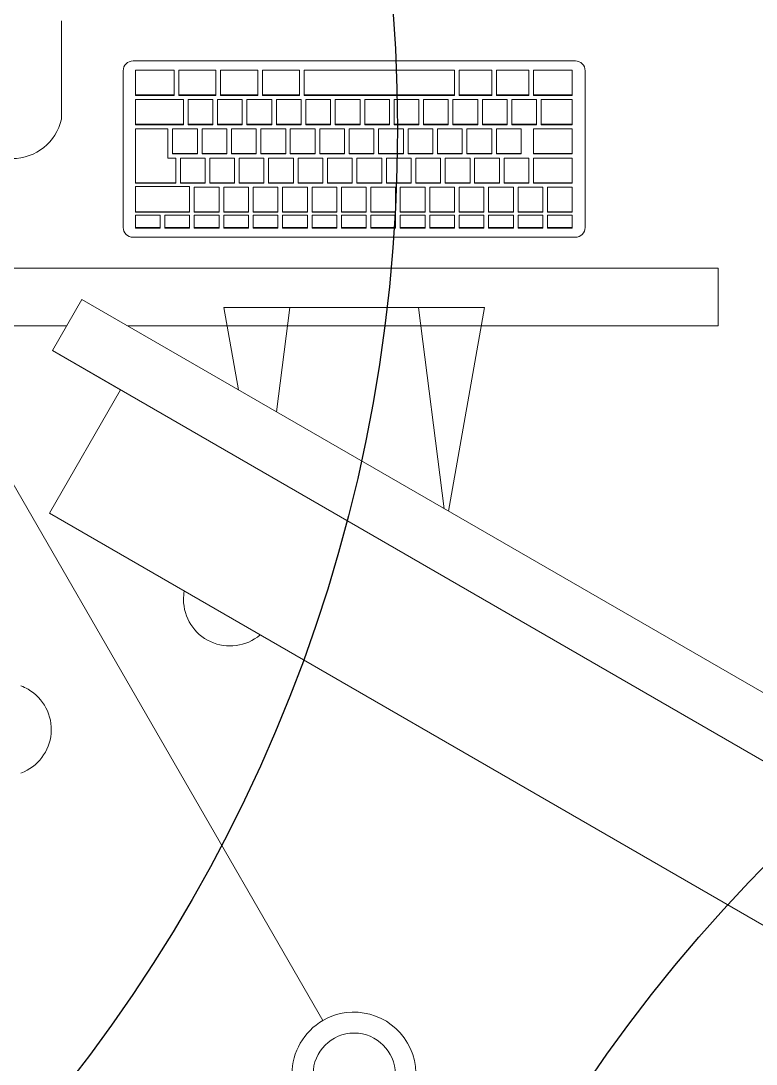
# Model space of a CAD drawing. Header units: millimetres. Extents: x 155920 to 295199, y -4084 to 97293.
# Drawn here: x 185353 to 185828, y 20728 to 21402 of the extents above; entities that cross this region are included whole.
import ezdxf

# ---------------------------------------------------------------- set-up
doc = ezdxf.new("R2010")
doc.units = ezdxf.units.MM
doc.header["$MEASUREMENT"] = 0
for name, color, linetype, lineweight in [('A-GENM', 8, 'CONTINUOUS', 9), ('E-ELEC-EQPM', 8, 'CONTINUOUS', 9), ('I-FURN', 8, 'CONTINUOUS', 9)]:
    doc.layers.add(name, color=color, linetype=linetype, lineweight=lineweight)
doc.layers.add('Social Distancing', color=7, linetype='CONTINUOUS')

msp = doc.modelspace()

# ---------------------------------------------------------------- linework, layer by layer
at = {"layer": 'A-GENM'}
for p, q in [((185379.25, 21338.02), (185379.25, 21401.52)), ((185711.01, 21375.64), (185425.47, 21375.64)), ((185419.12, 21369.29), (185419.12, 21268.12)), ((185452.01, 21369.65), (185427.01, 21369.65)), ((185427.01, 21369.65), (185427.01, 21353.71)), ((185452.01, 21353.71), (185452.01, 21369.65)), ((185479.01, 21369.65), (185455.01, 21369.65)), ((185455.01, 21369.65), (185455.01, 21353.71)), ((185479.01, 21353.71), (185479.01, 21369.65)), ((185506.01, 21369.65), (185482.01, 21369.65)), ((185482.01, 21369.65), (185482.01, 21353.71)), ((185506.01, 21353.71), (185506.01, 21369.65)), ((185533.01, 21369.65), (185509.01, 21369.65)), ((185509.01, 21369.65), (185509.01, 21353.71)), ((185533.01, 21353.71), (185533.01, 21369.65)), ((185536.01, 21369.65), (185536.01, 21353.71)), ((185633.01, 21369.65), (185536.01, 21369.65)), ((185633.01, 21353.71), (185633.01, 21369.65)), ((185636.01, 21369.65), (185636.01, 21353.71)), ((185657.01, 21369.65), (185636.01, 21369.65)), ((185657.01, 21353.71), (185657.01, 21369.65)), ((185660.01, 21369.65), (185660.01, 21353.71)), ((185681.01, 21369.65), (185660.01, 21369.65)), ((185681.01, 21353.71), (185681.01, 21369.65)), ((185684.01, 21369.65), (185684.01, 21353.71)), ((185709.01, 21369.65), (185684.01, 21369.65)), ((185709.01, 21353.71), (185709.01, 21369.65)), ((185717.36, 21268.12), (185717.36, 21369.29)), ((185427.01, 21353.71), (185452.01, 21353.71)), ((185427.01, 21353.43), (185427.01, 21353.71)), ((185452.01, 21353.43), (185427.01, 21353.43)), ((185452.01, 21353.43), (185452.01, 21353.71)), ((185455.01, 21353.71), (185479.01, 21353.71)), ((185455.01, 21353.43), (185455.01, 21353.71)), ((185479.01, 21353.43), (185455.01, 21353.43)), ((185479.01, 21353.43), (185479.01, 21353.71)), ((185482.01, 21353.71), (185506.01, 21353.71)), ((185482.01, 21353.43), (185482.01, 21353.71)), ((185506.01, 21353.43), (185482.01, 21353.43)), ((185506.01, 21353.43), (185506.01, 21353.71)), ((185509.01, 21353.71), (185533.01, 21353.71)), ((185509.01, 21353.43), (185509.01, 21353.71)), ((185533.01, 21353.43), (185509.01, 21353.43)), ((185533.01, 21353.43), (185533.01, 21353.71)), ((185536.01, 21353.71), (185633.01, 21353.71)), ((185536.01, 21353.43), (185536.01, 21353.71)), ((185633.01, 21353.43), (185536.01, 21353.43)), ((185633.01, 21353.43), (185633.01, 21353.71)), ((185636.01, 21353.71), (185657.01, 21353.71)), ((185636.01, 21353.43), (185636.01, 21353.71)), ((185657.01, 21353.43), (185636.01, 21353.43)), ((185657.01, 21353.43), (185657.01, 21353.71)), ((185660.01, 21353.71), (185681.01, 21353.71)), ((185660.01, 21353.43), (185660.01, 21353.71)), ((185681.01, 21353.43), (185660.01, 21353.43)), ((185681.01, 21353.43), (185681.01, 21353.71)), ((185684.01, 21353.71), (185709.01, 21353.71)), ((185684.01, 21353.43), (185684.01, 21353.71)), ((185709.01, 21353.43), (185684.01, 21353.43)), ((185709.01, 21353.43), (185709.01, 21353.71)), ((185427.01, 21350.74), (185427.01, 21334.78)), ((185458.01, 21350.74), (185427.01, 21350.74)), ((185458.01, 21334.78), (185458.01, 21350.74)), ((185461.01, 21350.74), (185461.01, 21334.78)), ((185477.01, 21350.74), (185461.01, 21350.74)), ((185477.01, 21334.78), (185477.01, 21350.74)), ((185480.01, 21350.74), (185480.01, 21334.78)), ((185496.01, 21350.74), (185480.01, 21350.74)), ((185496.01, 21334.78), (185496.01, 21350.74)), ((185499.01, 21350.74), (185499.01, 21334.78)), ((185515.01, 21350.74), (185499.01, 21350.74)), ((185515.01, 21334.78), (185515.01, 21350.74)), ((185518.01, 21350.74), (185518.01, 21334.78)), ((185534.01, 21350.74), (185518.01, 21350.74)), ((185534.01, 21334.78), (185534.01, 21350.74)), ((185537.01, 21350.74), (185537.01, 21334.78)), ((185553.01, 21350.74), (185537.01, 21350.74)), ((185553.01, 21334.78), (185553.01, 21350.74)), ((185556.01, 21350.74), (185556.01, 21334.78)), ((185572.01, 21350.74), (185556.01, 21350.74)), ((185572.01, 21334.78), (185572.01, 21350.74)), ((185575.01, 21350.74), (185575.01, 21334.78)), ((185591.01, 21350.74), (185575.01, 21350.74)), ((185591.01, 21334.78), (185591.01, 21350.74)), ((185594.01, 21350.74), (185594.01, 21334.78)), ((185610.01, 21350.74), (185594.01, 21350.74)), ((185610.01, 21334.78), (185610.01, 21350.74)), ((185613.01, 21350.74), (185613.01, 21334.78)), ((185629.01, 21350.74), (185613.01, 21350.74)), ((185629.01, 21334.78), (185629.01, 21350.74)), ((185632.01, 21350.74), (185632.01, 21334.78)), ((185648.01, 21350.74), (185632.01, 21350.74)), ((185648.01, 21334.78), (185648.01, 21350.74)), ((185651.01, 21350.74), (185651.01, 21334.78)), ((185667.01, 21350.74), (185651.01, 21350.74)), ((185667.01, 21334.78), (185667.01, 21350.74)), ((185670.01, 21350.74), (185670.01, 21334.78)), ((185686.01, 21350.74), (185670.01, 21350.74)), ((185686.01, 21334.78), (185686.01, 21350.74)), ((185689.01, 21350.72), (185689.01, 21334.78)), ((185709.01, 21350.72), (185689.01, 21350.72)), ((185709.01, 21334.78), (185709.01, 21350.72)), ((185427.01, 21334.78), (185458.01, 21334.78)), ((185427.01, 21334.5), (185427.01, 21334.78)), ((185458.01, 21334.5), (185427.01, 21334.5)), ((185448.01, 21331.81), (185427.01, 21331.81)), ((185427.01, 21331.81), (185427.01, 21296.93)), ((185448.01, 21312.89), (185448.01, 21331.81)), ((185451.01, 21331.81), (185451.01, 21315.85)), ((185467.01, 21331.81), (185451.01, 21331.81)), ((185458.01, 21334.5), (185458.01, 21334.78)), ((185461.01, 21334.78), (185477.01, 21334.78)), ((185461.01, 21334.5), (185461.01, 21334.78)), ((185477.01, 21334.5), (185461.01, 21334.5)), ((185467.01, 21315.85), (185467.01, 21331.81)), ((185470.01, 21331.81), (185470.01, 21315.85)), ((185486.01, 21331.81), (185470.01, 21331.81)), ((185477.01, 21334.5), (185477.01, 21334.78)), ((185480.01, 21334.78), (185496.01, 21334.78)), ((185480.01, 21334.5), (185480.01, 21334.78)), ((185496.01, 21334.5), (185480.01, 21334.5)), ((185486.01, 21315.85), (185486.01, 21331.81)), ((185489.01, 21331.81), (185489.01, 21315.85)), ((185505.01, 21331.81), (185489.01, 21331.81)), ((185496.01, 21334.5), (185496.01, 21334.78)), ((185499.01, 21334.78), (185515.01, 21334.78)), ((185499.01, 21334.5), (185499.01, 21334.78)), ((185515.01, 21334.5), (185499.01, 21334.5)), ((185505.01, 21315.85), (185505.01, 21331.81)), ((185508.01, 21331.81), (185508.01, 21315.85)), ((185524.01, 21331.81), (185508.01, 21331.81)), ((185515.01, 21334.5), (185515.01, 21334.78)), ((185518.01, 21334.78), (185534.01, 21334.78)), ((185518.01, 21334.5), (185518.01, 21334.78)), ((185534.01, 21334.5), (185518.01, 21334.5)), ((185524.01, 21315.85), (185524.01, 21331.81)), ((185527.01, 21331.81), (185527.01, 21315.85)), ((185543.01, 21331.81), (185527.01, 21331.81)), ((185534.01, 21334.5), (185534.01, 21334.78)), ((185537.01, 21334.78), (185553.01, 21334.78)), ((185537.01, 21334.5), (185537.01, 21334.78)), ((185553.01, 21334.5), (185537.01, 21334.5)), ((185543.01, 21315.85), (185543.01, 21331.81)), ((185546.01, 21331.81), (185546.01, 21315.85)), ((185562.01, 21331.81), (185546.01, 21331.81)), ((185553.01, 21334.5), (185553.01, 21334.78)), ((185556.01, 21334.78), (185572.01, 21334.78)), ((185556.01, 21334.5), (185556.01, 21334.78)), ((185572.01, 21334.5), (185556.01, 21334.5)), ((185562.01, 21315.85), (185562.01, 21331.81)), ((185565.01, 21331.81), (185565.01, 21315.85)), ((185581.01, 21331.81), (185565.01, 21331.81)), ((185572.01, 21334.5), (185572.01, 21334.78)), ((185575.01, 21334.78), (185591.01, 21334.78)), ((185575.01, 21334.5), (185575.01, 21334.78)), ((185591.01, 21334.5), (185575.01, 21334.5)), ((185581.01, 21315.85), (185581.01, 21331.81)), ((185584.01, 21331.81), (185584.01, 21315.85)), ((185600.01, 21331.81), (185584.01, 21331.81)), ((185591.01, 21334.5), (185591.01, 21334.78)), ((185594.01, 21334.78), (185610.01, 21334.78)), ((185594.01, 21334.5), (185594.01, 21334.78)), ((185610.01, 21334.5), (185594.01, 21334.5)), ((185600.01, 21315.85), (185600.01, 21331.81)), ((185603.01, 21331.81), (185603.01, 21315.85)), ((185619.01, 21331.81), (185603.01, 21331.81)), ((185610.01, 21334.5), (185610.01, 21334.78)), ((185613.01, 21334.78), (185629.01, 21334.78)), ((185613.01, 21334.5), (185613.01, 21334.78)), ((185629.01, 21334.5), (185613.01, 21334.5)), ((185619.01, 21315.85), (185619.01, 21331.81)), ((185622.01, 21331.81), (185622.01, 21315.85)), ((185638.01, 21331.81), (185622.01, 21331.81)), ((185629.01, 21334.5), (185629.01, 21334.78)), ((185632.01, 21334.78), (185648.01, 21334.78)), ((185632.01, 21334.5), (185632.01, 21334.78)), ((185648.01, 21334.5), (185632.01, 21334.5)), ((185638.01, 21315.85), (185638.01, 21331.81)), ((185641.01, 21331.81), (185641.01, 21315.85)), ((185657.01, 21331.81), (185641.01, 21331.81)), ((185648.01, 21334.5), (185648.01, 21334.78)), ((185651.01, 21334.78), (185667.01, 21334.78)), ((185651.01, 21334.5), (185651.01, 21334.78)), ((185667.01, 21334.5), (185651.01, 21334.5)), ((185657.01, 21315.85), (185657.01, 21331.81)), ((185660.01, 21331.81), (185660.01, 21315.85)), ((185676.01, 21331.81), (185660.01, 21331.81)), ((185667.01, 21334.5), (185667.01, 21334.78)), ((185670.01, 21334.78), (185686.01, 21334.78)), ((185670.01, 21334.5), (185670.01, 21334.78)), ((185686.01, 21334.5), (185670.01, 21334.5)), ((185676.01, 21315.85), (185676.01, 21331.81)), ((185684.01, 21331.79), (185684.01, 21315.85)), ((185709.01, 21331.79), (185684.01, 21331.79)), ((185686.01, 21334.5), (185686.01, 21334.78)), ((185689.01, 21334.78), (185709.01, 21334.78)), ((185689.01, 21334.5), (185689.01, 21334.78)), ((185709.01, 21334.5), (185689.01, 21334.5)), ((185709.01, 21334.5), (185709.01, 21334.78)), ((185709.01, 21315.85), (185709.01, 21331.79)), ((185453.01, 21312.89), (185448.01, 21312.89)), ((185451.01, 21315.85), (185467.01, 21315.85)), ((185451.01, 21315.58), (185451.01, 21315.85)), ((185467.01, 21315.58), (185451.01, 21315.58)), ((185453.01, 21296.93), (185453.01, 21312.89)), ((185456.01, 21312.89), (185456.01, 21296.93)), ((185472.01, 21312.89), (185456.01, 21312.89)), ((185467.01, 21315.58), (185467.01, 21315.85)), ((185470.01, 21315.85), (185486.01, 21315.85)), ((185470.01, 21315.58), (185470.01, 21315.85)), ((185486.01, 21315.58), (185470.01, 21315.58)), ((185472.01, 21296.93), (185472.01, 21312.89)), ((185475.01, 21312.89), (185475.01, 21296.93)), ((185491.01, 21312.89), (185475.01, 21312.89)), ((185486.01, 21315.58), (185486.01, 21315.85)), ((185489.01, 21315.85), (185505.01, 21315.85)), ((185489.01, 21315.58), (185489.01, 21315.85)), ((185505.01, 21315.58), (185489.01, 21315.58)), ((185491.01, 21296.93), (185491.01, 21312.89)), ((185494.01, 21312.89), (185494.01, 21296.93)), ((185510.01, 21312.89), (185494.01, 21312.89)), ((185505.01, 21315.58), (185505.01, 21315.85)), ((185508.01, 21315.85), (185524.01, 21315.85)), ((185508.01, 21315.58), (185508.01, 21315.85)), ((185524.01, 21315.58), (185508.01, 21315.58)), ((185510.01, 21296.93), (185510.01, 21312.89)), ((185513.01, 21312.89), (185513.01, 21296.93)), ((185529.01, 21312.89), (185513.01, 21312.89)), ((185524.01, 21315.58), (185524.01, 21315.85)), ((185527.01, 21315.85), (185543.01, 21315.85)), ((185527.01, 21315.58), (185527.01, 21315.85)), ((185543.01, 21315.58), (185527.01, 21315.58)), ((185529.01, 21296.93), (185529.01, 21312.89)), ((185532.01, 21312.89), (185532.01, 21296.93)), ((185548.01, 21312.89), (185532.01, 21312.89)), ((185543.01, 21315.58), (185543.01, 21315.85)), ((185546.01, 21315.85), (185562.01, 21315.85)), ((185546.01, 21315.58), (185546.01, 21315.85)), ((185562.01, 21315.58), (185546.01, 21315.58)), ((185548.01, 21296.93), (185548.01, 21312.89)), ((185551.01, 21312.89), (185551.01, 21296.93)), ((185567.01, 21312.89), (185551.01, 21312.89)), ((185562.01, 21315.58), (185562.01, 21315.85)), ((185565.01, 21315.85), (185581.01, 21315.85)), ((185565.01, 21315.58), (185565.01, 21315.85)), ((185581.01, 21315.58), (185565.01, 21315.58)), ((185567.01, 21296.93), (185567.01, 21312.89)), ((185570.01, 21312.89), (185570.01, 21296.93)), ((185586.01, 21312.89), (185570.01, 21312.89)), ((185581.01, 21315.58), (185581.01, 21315.85)), ((185584.01, 21315.85), (185600.01, 21315.85)), ((185584.01, 21315.58), (185584.01, 21315.85)), ((185600.01, 21315.58), (185584.01, 21315.58)), ((185586.01, 21296.93), (185586.01, 21312.89)), ((185589.01, 21312.89), (185589.01, 21296.93)), ((185605.01, 21312.89), (185589.01, 21312.89)), ((185600.01, 21315.58), (185600.01, 21315.85)), ((185603.01, 21315.85), (185619.01, 21315.85)), ((185603.01, 21315.58), (185603.01, 21315.85)), ((185619.01, 21315.58), (185603.01, 21315.58)), ((185605.01, 21296.93), (185605.01, 21312.89)), ((185608.01, 21312.89), (185608.01, 21296.93)), ((185624.01, 21312.89), (185608.01, 21312.89)), ((185619.01, 21315.58), (185619.01, 21315.85)), ((185622.01, 21315.85), (185638.01, 21315.85)), ((185622.01, 21315.58), (185622.01, 21315.85)), ((185638.01, 21315.58), (185622.01, 21315.58)), ((185624.01, 21296.93), (185624.01, 21312.89)), ((185627.01, 21312.89), (185627.01, 21296.93)), ((185643.01, 21312.89), (185627.01, 21312.89)), ((185638.01, 21315.58), (185638.01, 21315.85)), ((185641.01, 21315.85), (185657.01, 21315.85)), ((185641.01, 21315.58), (185641.01, 21315.85)), ((185657.01, 21315.58), (185641.01, 21315.58)), ((185643.01, 21296.93), (185643.01, 21312.89)), ((185646.01, 21312.89), (185646.01, 21296.93)), ((185662.01, 21312.89), (185646.01, 21312.89)), ((185657.01, 21315.58), (185657.01, 21315.85)), ((185660.01, 21315.85), (185676.01, 21315.85)), ((185660.01, 21315.58), (185660.01, 21315.85)), ((185676.01, 21315.58), (185660.01, 21315.58)), ((185662.01, 21296.93), (185662.01, 21312.89)), ((185665.01, 21312.89), (185665.01, 21296.93)), ((185681.01, 21312.89), (185665.01, 21312.89)), ((185676.01, 21315.58), (185676.01, 21315.85)), ((185681.01, 21296.93), (185681.01, 21312.89)), ((185684.01, 21315.85), (185709.01, 21315.85)), ((185684.01, 21315.58), (185684.01, 21315.85)), ((185709.01, 21315.58), (185684.01, 21315.58)), ((185684.01, 21312.86), (185684.01, 21296.93)), ((185709.01, 21312.86), (185684.01, 21312.86)), ((185709.01, 21315.58), (185709.01, 21315.85)), ((185709.01, 21296.93), (185709.01, 21312.86)), ((185427.01, 21296.93), (185453.01, 21296.93)), ((185427.01, 21296.65), (185427.01, 21296.93)), ((185453.01, 21296.65), (185427.01, 21296.65)), ((185462.01, 21294.51), (185427.01, 21294.51)), ((185427.01, 21294.51), (185427.01, 21278.27)), ((185453.01, 21296.65), (185453.01, 21296.93)), ((185456.01, 21296.93), (185472.01, 21296.93)), ((185456.01, 21296.65), (185456.01, 21296.93)), ((185472.01, 21296.65), (185456.01, 21296.65)), ((185462.01, 21278.27), (185462.01, 21294.51)), ((185465.01, 21294.24), (185465.01, 21278.27)), ((185481.01, 21294.24), (185465.01, 21294.24)), ((185472.01, 21296.65), (185472.01, 21296.93)), ((185475.01, 21296.93), (185491.01, 21296.93)), ((185475.01, 21296.65), (185475.01, 21296.93)), ((185491.01, 21296.65), (185475.01, 21296.65)), ((185481.01, 21278.27), (185481.01, 21294.24)), ((185484.01, 21294.24), (185484.01, 21278.27)), ((185500.01, 21294.24), (185484.01, 21294.24)), ((185491.01, 21296.65), (185491.01, 21296.93)), ((185494.01, 21296.93), (185510.01, 21296.93)), ((185494.01, 21296.65), (185494.01, 21296.93)), ((185510.01, 21296.65), (185494.01, 21296.65)), ((185500.01, 21278.27), (185500.01, 21294.24)), ((185503.01, 21294.24), (185503.01, 21278.27)), ((185519.01, 21294.24), (185503.01, 21294.24)), ((185510.01, 21296.65), (185510.01, 21296.93)), ((185513.01, 21296.93), (185529.01, 21296.93)), ((185513.01, 21296.65), (185513.01, 21296.93)), ((185529.01, 21296.65), (185513.01, 21296.65)), ((185519.01, 21278.27), (185519.01, 21294.24)), ((185522.01, 21294.24), (185522.01, 21278.27)), ((185538.01, 21294.24), (185522.01, 21294.24)), ((185529.01, 21296.65), (185529.01, 21296.93)), ((185532.01, 21296.93), (185548.01, 21296.93)), ((185532.01, 21296.65), (185532.01, 21296.93)), ((185548.01, 21296.65), (185532.01, 21296.65)), ((185538.01, 21278.27), (185538.01, 21294.24)), ((185541.01, 21294.24), (185541.01, 21278.27)), ((185557.01, 21294.24), (185541.01, 21294.24)), ((185548.01, 21296.65), (185548.01, 21296.93)), ((185551.01, 21296.93), (185567.01, 21296.93)), ((185551.01, 21296.65), (185551.01, 21296.93)), ((185567.01, 21296.65), (185551.01, 21296.65)), ((185557.01, 21278.27), (185557.01, 21294.24)), ((185560.01, 21294.24), (185560.01, 21278.27)), ((185576.01, 21294.24), (185560.01, 21294.24)), ((185567.01, 21296.65), (185567.01, 21296.93)), ((185570.01, 21296.93), (185586.01, 21296.93)), ((185570.01, 21296.65), (185570.01, 21296.93)), ((185586.01, 21296.65), (185570.01, 21296.65)), ((185576.01, 21278.27), (185576.01, 21294.24)), ((185579.01, 21294.24), (185579.01, 21278.27)), ((185595.01, 21294.24), (185579.01, 21294.24)), ((185586.01, 21296.65), (185586.01, 21296.93)), ((185589.01, 21296.93), (185605.01, 21296.93)), ((185589.01, 21296.65), (185589.01, 21296.93)), ((185605.01, 21296.65), (185589.01, 21296.65)), ((185595.01, 21278.27), (185595.01, 21294.24)), ((185598.01, 21294.24), (185598.01, 21278.27)), ((185614.01, 21294.24), (185598.01, 21294.24)), ((185605.01, 21296.65), (185605.01, 21296.93)), ((185608.01, 21296.93), (185624.01, 21296.93)), ((185608.01, 21296.65), (185608.01, 21296.93)), ((185624.01, 21296.65), (185608.01, 21296.65)), ((185614.01, 21278.27), (185614.01, 21294.24)), ((185617.01, 21294.24), (185617.01, 21278.27)), ((185633.01, 21294.24), (185617.01, 21294.24)), ((185624.01, 21296.65), (185624.01, 21296.93)), ((185627.01, 21296.93), (185643.01, 21296.93)), ((185627.01, 21296.65), (185627.01, 21296.93)), ((185643.01, 21296.65), (185627.01, 21296.65)), ((185633.01, 21278.27), (185633.01, 21294.24)), ((185636.01, 21294.24), (185636.01, 21278.27)), ((185652.01, 21294.24), (185636.01, 21294.24)), ((185643.01, 21296.65), (185643.01, 21296.93)), ((185646.01, 21296.93), (185662.01, 21296.93)), ((185646.01, 21296.65), (185646.01, 21296.93)), ((185662.01, 21296.65), (185646.01, 21296.65)), ((185652.01, 21278.27), (185652.01, 21294.24)), ((185655.01, 21294.24), (185655.01, 21278.27)), ((185671.01, 21294.24), (185655.01, 21294.24)), ((185662.01, 21296.65), (185662.01, 21296.93)), ((185665.01, 21296.93), (185681.01, 21296.93)), ((185665.01, 21296.65), (185665.01, 21296.93)), ((185681.01, 21296.65), (185665.01, 21296.65)), ((185671.01, 21278.27), (185671.01, 21294.24)), ((185674.01, 21294.24), (185674.01, 21278.27)), ((185690.01, 21294.24), (185674.01, 21294.24)), ((185681.01, 21296.65), (185681.01, 21296.93)), ((185684.01, 21296.93), (185709.01, 21296.93)), ((185684.01, 21296.65), (185684.01, 21296.93)), ((185709.01, 21296.65), (185684.01, 21296.65)), ((185690.01, 21278.27), (185690.01, 21294.24)), ((185693.01, 21294.24), (185693.01, 21278.27)), ((185709.01, 21294.24), (185693.01, 21294.24)), ((185709.01, 21296.65), (185709.01, 21296.93)), ((185709.01, 21278.27), (185709.01, 21294.24)), ((185427.01, 21278.27), (185462.01, 21278.27)), ((185427.01, 21278), (185427.01, 21278.27)), ((185462.01, 21278), (185427.01, 21278)), ((185462.01, 21278), (185462.01, 21278.27)), ((185465.01, 21278.27), (185481.01, 21278.27)), ((185465.01, 21278), (185465.01, 21278.27)), ((185481.01, 21278), (185465.01, 21278)), ((185481.01, 21278), (185481.01, 21278.27)), ((185484.01, 21278.27), (185500.01, 21278.27)), ((185484.01, 21278), (185484.01, 21278.27)), ((185500.01, 21278), (185484.01, 21278)), ((185500.01, 21278), (185500.01, 21278.27)), ((185503.01, 21278.27), (185519.01, 21278.27)), ((185503.01, 21278), (185503.01, 21278.27)), ((185519.01, 21278), (185503.01, 21278)), ((185519.01, 21278), (185519.01, 21278.27)), ((185522.01, 21278.27), (185538.01, 21278.27)), ((185522.01, 21278), (185522.01, 21278.27)), ((185538.01, 21278), (185522.01, 21278)), ((185538.01, 21278), (185538.01, 21278.27)), ((185541.01, 21278.27), (185557.01, 21278.27)), ((185541.01, 21278), (185541.01, 21278.27)), ((185557.01, 21278), (185541.01, 21278)), ((185557.01, 21278), (185557.01, 21278.27)), ((185560.01, 21278.27), (185576.01, 21278.27)), ((185560.01, 21278), (185560.01, 21278.27)), ((185576.01, 21278), (185560.01, 21278)), ((185576.01, 21278), (185576.01, 21278.27)), ((185579.01, 21278.27), (185595.01, 21278.27)), ((185579.01, 21278), (185579.01, 21278.27)), ((185595.01, 21278), (185579.01, 21278)), ((185595.01, 21278), (185595.01, 21278.27)), ((185598.01, 21278.27), (185614.01, 21278.27)), ((185598.01, 21278), (185598.01, 21278.27)), ((185614.01, 21278), (185598.01, 21278)), ((185614.01, 21278), (185614.01, 21278.27)), ((185617.01, 21278.27), (185633.01, 21278.27)), ((185617.01, 21278), (185617.01, 21278.27)), ((185633.01, 21278), (185617.01, 21278)), ((185633.01, 21278), (185633.01, 21278.27)), ((185636.01, 21278.27), (185652.01, 21278.27)), ((185636.01, 21278), (185636.01, 21278.27)), ((185652.01, 21278), (185636.01, 21278)), ((185652.01, 21278), (185652.01, 21278.27)), ((185655.01, 21278.27), (185671.01, 21278.27)), ((185655.01, 21278), (185655.01, 21278.27)), ((185671.01, 21278), (185655.01, 21278)), ((185671.01, 21278), (185671.01, 21278.27)), ((185674.01, 21278.27), (185690.01, 21278.27)), ((185674.01, 21278), (185674.01, 21278.27)), ((185690.01, 21278), (185674.01, 21278)), ((185690.01, 21278), (185690.01, 21278.27)), ((185693.01, 21278.27), (185709.01, 21278.27)), ((185693.01, 21278), (185693.01, 21278.27)), ((185709.01, 21278), (185693.01, 21278)), ((185709.01, 21278), (185709.01, 21278.27)), ((185427.01, 21276.02), (185427.01, 21268.04)), ((185443.01, 21276.02), (185427.01, 21276.02)), ((185443.01, 21268.04), (185443.01, 21276.02)), ((185446.01, 21276.02), (185446.01, 21268.04)), ((185462.01, 21276.02), (185446.01, 21276.02)), ((185462.01, 21268.04), (185462.01, 21276.02)), ((185465.01, 21276.02), (185465.01, 21268.04)), ((185481.01, 21276.02), (185465.01, 21276.02)), ((185481.01, 21268.04), (185481.01, 21276.02)), ((185484.01, 21276.02), (185484.01, 21268.04)), ((185500.01, 21276.02), (185484.01, 21276.02)), ((185500.01, 21268.04), (185500.01, 21276.02)), ((185503.01, 21276.02), (185503.01, 21268.04)), ((185519.01, 21276.02), (185503.01, 21276.02)), ((185519.01, 21268.04), (185519.01, 21276.02)), ((185522.01, 21276.02), (185522.01, 21268.04)), ((185538.01, 21276.02), (185522.01, 21276.02)), ((185538.01, 21268.04), (185538.01, 21276.02)), ((185541.01, 21276.02), (185541.01, 21268.04)), ((185557.01, 21276.02), (185541.01, 21276.02)), ((185557.01, 21268.04), (185557.01, 21276.02)), ((185560.01, 21276.02), (185560.01, 21268.04)), ((185576.01, 21276.02), (185560.01, 21276.02)), ((185576.01, 21268.04), (185576.01, 21276.02)), ((185579.01, 21276.02), (185579.01, 21268.04)), ((185595.01, 21276.02), (185579.01, 21276.02)), ((185595.01, 21268.04), (185595.01, 21276.02)), ((185598.01, 21276.02), (185598.01, 21268.04)), ((185614.01, 21276.02), (185598.01, 21276.02)), ((185614.01, 21268.04), (185614.01, 21276.02)), ((185617.01, 21276.02), (185617.01, 21268.04)), ((185633.01, 21276.02), (185617.01, 21276.02)), ((185633.01, 21268.04), (185633.01, 21276.02)), ((185636.01, 21276.02), (185636.01, 21268.04)), ((185652.01, 21276.02), (185636.01, 21276.02)), ((185652.01, 21268.04), (185652.01, 21276.02)), ((185655.01, 21276.02), (185655.01, 21268.04)), ((185671.01, 21276.02), (185655.01, 21276.02)), ((185671.01, 21268.04), (185671.01, 21276.02)), ((185674.01, 21276.02), (185674.01, 21268.04)), ((185690.01, 21276.02), (185674.01, 21276.02)), ((185690.01, 21268.04), (185690.01, 21276.02)), ((185693.01, 21276.02), (185693.01, 21268.04)), ((185709.01, 21276.02), (185693.01, 21276.02)), ((185709.01, 21268.04), (185709.01, 21276.02)), ((185427.01, 21268.04), (185443.01, 21268.04)), ((185427.01, 21267.76), (185427.01, 21268.04)), ((185443.01, 21267.76), (185427.01, 21267.76)), ((185443.01, 21267.76), (185443.01, 21268.04)), ((185446.01, 21268.04), (185462.01, 21268.04)), ((185446.01, 21267.76), (185446.01, 21268.04)), ((185462.01, 21267.76), (185446.01, 21267.76)), ((185462.01, 21267.76), (185462.01, 21268.04)), ((185465.01, 21268.04), (185481.01, 21268.04)), ((185465.01, 21267.76), (185465.01, 21268.04)), ((185481.01, 21267.76), (185465.01, 21267.76)), ((185481.01, 21267.76), (185481.01, 21268.04)), ((185484.01, 21268.04), (185500.01, 21268.04)), ((185484.01, 21267.76), (185484.01, 21268.04)), ((185500.01, 21267.76), (185484.01, 21267.76)), ((185500.01, 21267.76), (185500.01, 21268.04)), ((185503.01, 21268.04), (185519.01, 21268.04)), ((185503.01, 21267.76), (185503.01, 21268.04)), ((185519.01, 21267.76), (185503.01, 21267.76)), ((185519.01, 21267.76), (185519.01, 21268.04)), ((185522.01, 21268.04), (185538.01, 21268.04)), ((185522.01, 21267.76), (185522.01, 21268.04)), ((185538.01, 21267.76), (185522.01, 21267.76)), ((185538.01, 21267.76), (185538.01, 21268.04)), ((185541.01, 21268.04), (185557.01, 21268.04)), ((185541.01, 21267.76), (185541.01, 21268.04)), ((185557.01, 21267.76), (185541.01, 21267.76)), ((185557.01, 21267.76), (185557.01, 21268.04)), ((185560.01, 21268.04), (185576.01, 21268.04)), ((185560.01, 21267.76), (185560.01, 21268.04)), ((185576.01, 21267.76), (185560.01, 21267.76)), ((185576.01, 21267.76), (185576.01, 21268.04)), ((185579.01, 21268.04), (185595.01, 21268.04)), ((185579.01, 21267.76), (185579.01, 21268.04)), ((185595.01, 21267.76), (185579.01, 21267.76)), ((185595.01, 21267.76), (185595.01, 21268.04)), ((185598.01, 21268.04), (185614.01, 21268.04)), ((185598.01, 21267.76), (185598.01, 21268.04)), ((185614.01, 21267.76), (185598.01, 21267.76)), ((185614.01, 21267.76), (185614.01, 21268.04)), ((185617.01, 21268.04), (185633.01, 21268.04)), ((185617.01, 21267.76), (185617.01, 21268.04)), ((185633.01, 21267.76), (185617.01, 21267.76)), ((185633.01, 21267.76), (185633.01, 21268.04)), ((185636.01, 21268.04), (185652.01, 21268.04)), ((185636.01, 21267.76), (185636.01, 21268.04)), ((185652.01, 21267.76), (185636.01, 21267.76)), ((185652.01, 21267.76), (185652.01, 21268.04)), ((185655.01, 21268.04), (185671.01, 21268.04)), ((185655.01, 21267.76), (185655.01, 21268.04)), ((185671.01, 21267.76), (185655.01, 21267.76)), ((185671.01, 21267.76), (185671.01, 21268.04)), ((185674.01, 21268.04), (185690.01, 21268.04)), ((185674.01, 21267.76), (185674.01, 21268.04)), ((185690.01, 21267.76), (185674.01, 21267.76)), ((185690.01, 21267.76), (185690.01, 21268.04)), ((185693.01, 21268.04), (185709.01, 21268.04)), ((185693.01, 21267.76), (185693.01, 21268.04)), ((185709.01, 21267.76), (185693.01, 21267.76)), ((185709.01, 21267.76), (185709.01, 21268.04)), ((185425.47, 21261.77), (185711.01, 21261.77))]:
    msp.add_line(p, q, dxfattribs=at)
for centre, radius, start, end in [((185425.47, 21369.29), 6.35, 90, 180), ((185711.01, 21369.29), 6.35, 0, 90), ((185347.5, 21345.16), 32.54, 192.68038, 347.31962), ((185425.47, 21268.12), 6.35, 180, 270), ((185711.01, 21268.12), 6.35, 270, 0)]:
    msp.add_arc(centre, radius, start, end, dxfattribs=at)
at = {"layer": 'E-ELEC-EQPM'}
for p, q in [((185373.46, 21188.63), (185392.51, 21221.62)), ((185373.46, 21188.63), (185392.51, 21221.62)), ((185392.51, 21221.62), (186085.33, 20821.62)), ((185392.51, 21221.62), (186085.33, 20821.62)), ((185417.45, 21163.23), (185373.46, 21188.63)), ((186066.28, 20788.63), (185373.46, 21188.63)), ((185371.5, 21083.64), (185417.45, 21163.23)), ((185371.5, 21083.64), (185417.45, 21163.23)), ((185976.34, 20734.44), (185371.5, 21083.64)), ((185976.34, 20734.44), (185371.5, 21083.64))]:
    msp.add_line(p, q, dxfattribs=at)
at = {"layer": 'I-FURN'}
for p, q in [((185548.07, 20756.18), (184993.05, 21717.45)), ((184993.05, 21717.45), (185548.07, 20756.18)), ((185803.19, 21241.77), (185333.29, 21241.77)), ((185803.19, 21204.69), (185803.19, 21241.77)), ((185484.09, 21216.37), (185652.4, 21216.37)), ((185493.45, 21163.34), (185484.09, 21216.37)), ((185526.67, 21216.37), (185518.07, 21149.13)), ((185609.81, 21216.37), (185626.41, 21086.58)), ((185652.4, 21216.37), (185629.23, 21084.95)), ((185333.29, 21204.69), (185382.73, 21204.69)), ((185421.84, 21204.69), (185803.19, 21204.69))]:
    msp.add_line(p, q, dxfattribs=at)
for centre, radius, start, end in [((185488.07, 21027.96), 30, 169.77024, 180), ((185488.07, 21027.96), 30, 180, 310.22976), ((185342.69, 20944.03), 30, 60.00282, 69.69206), ((185342.69, 20944.03), 30, 290.30789, 60.00282), ((185568.07, 20721.54), 40, 300.00141, 120.00141), ((185568.07, 20721.54), 40, 120.00141, 300.00141), ((185568.24, 20721.53), 26.51, 0, 180)]:
    msp.add_arc(centre, radius, start, end, dxfattribs=at)
at = {"layer": 'Social Distancing'}
for centre in [(184596.11, 21331.95), (186546.91, 20155.51)]:
    msp.add_circle(centre, 1000, dxfattribs=at)

doc.saveas('drawing.dxf')
